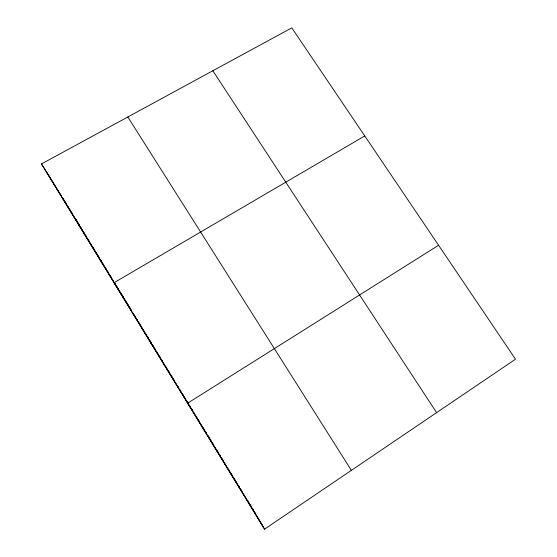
<?xml version="1.0" encoding="UTF-8"?>
<svg xmlns="http://www.w3.org/2000/svg" width="557" height="557" viewBox="0 0 557 557"><rect width="100%" height="100%" fill="white"/><g stroke="black" fill="none" stroke-linecap="round" stroke-linejoin="round"><path stroke-width="0.84" d="M264.554 529.15L515.504 359.202L291.784 27.85L41.497 163.918L264.554 529.15L256.742 515.817M438.575 245.261L187.632 403.191L190.689 407.452M364.765 135.943L114.046 282.705L124.935 300.042L114.199 282.448M212.851 70.76L436.604 412.64M150.432 342.29L152.291 345.187M127.838 116.977L351.376 470.352M131.111 309.873L125.833 301.469L131.682 311.064M77.367 222.654L81.642 229.505M41.497 163.918L61.549 196.245M66.45 204.147L62.885 198.396L78.711 224.339M67.341 205.589L68.239 207.023M69.576 209.181L70.913 211.34M71.804 212.774L72.695 214.215M75.808 219.228L77.138 221.373M78.022 222.8L78.906 224.234M76.295 220.071L77.2 221.554M78.558 223.775L79.456 225.251M80.814 227.472L82.171 229.693M83.529 231.914L84.887 234.135M85.792 235.618L86.697 237.101M88.048 239.315L89.405 241.536M90.763 243.757L91.668 245.24M93.026 247.461L94.384 249.682M95.289 251.165L97.092 254.124M97.997 255.607L98.902 257.083M100.26 259.304L101.618 261.525M102.975 263.746L103.88 265.229M105.238 267.457L106.596 269.685M107.501 271.168L108.413 272.652M109.771 274.873L111.128 277.101M114.756 283.04L115.661 284.523M117.019 286.744L117.924 288.227M122.004 294.904L123.362 297.132M126.989 303.064L127.894 304.554M129.259 306.775L130.164 308.258M134.216 314.9L135.56 317.1M136.458 318.562L137.349 320.031M138.693 322.231L140.037 324.425M140.935 325.894L141.826 327.356M143.17 329.556L144.068 331.025M145.412 333.218L146.756 335.418M147.647 336.888L148.545 338.35M149.889 340.55L151.226 342.75M152.569 344.943L153.913 347.143M154.811 348.612L155.702 350.075M157.046 352.275L158.39 354.475M159.288 355.937L160.179 357.406M161.523 359.599L162.421 361.068M166.007 366.945L166.905 368.414M168.256 370.621L169.6 372.821M170.498 374.29L172.287 377.228M173.185 378.697L174.083 380.166M177.676 386.043L178.574 387.512M179.918 389.712L180.816 391.181M182.16 393.388L183.504 395.588M184.402 397.057L185.3 398.527M186.644 400.727L187.994 402.934M189.338 405.134L190.682 407.341M191.58 408.81L192.478 410.286M193.829 412.493L194.727 413.962M196.078 416.176L196.976 417.646M198.327 419.853L199.225 421.329M203.277 427.957L204.628 430.164M205.526 431.633L206.424 433.109M207.775 435.316L209.119 437.524M210.024 439L210.922 440.469M212.273 442.683L213.171 444.152M217.216 450.78L218.567 452.987M219.465 454.463L220.363 455.932M221.714 458.146L223.072 460.361M228.934 469.962L229.839 471.438M231.19 473.652L232.541 475.866M233.898 478.087L235.249 480.301M236.154 481.777L237.052 483.253M238.41 485.467L239.308 486.943M240.659 489.164L242.017 491.378M247.879 500.98L249.23 503.194M250.135 504.67L251.04 506.146M79.616 225.822L80.967 228.036M81.872 229.519L93.158 248.004M93.611 248.735L113.308 280.986M132.58 312.54L143.358 330.19M144.256 331.659L157.283 352.985M157.735 353.723L162.254 361.117M163.159 362.593L173.993 380.34M174.898 381.817L176.249 384.038M177.154 385.514L178.957 388.473M179.862 389.949L188.44 403.992M189.798 406.213L192.931 411.344M193.829 412.814L206.814 434.077M207.712 435.546L211.298 441.409M212.189 442.878L220.252 456.079M221.15 457.541L222.939 460.479M223.392 461.217L225.195 464.169M226.093 465.645L236.913 483.351M237.811 484.827L239.162 487.041M240.067 488.517L250.88 506.222M251.785 507.699L255.837 514.341L254.556 512.092M46.913 172.649L262.431 525.523M252.377 508.367L253.686 510.602M224.924 464.113L225.662 465.464"/></g></svg>
